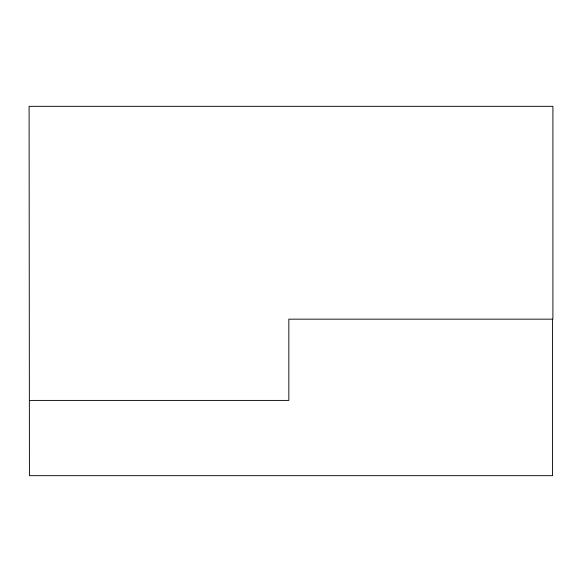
<?xml version="1.0" encoding="UTF-8"?>
<svg xmlns="http://www.w3.org/2000/svg" width="582" height="582" viewBox="0 0 582 582"><rect width="100%" height="100%" fill="white"/><g stroke="black" fill="none" stroke-linecap="round" stroke-linejoin="round"><path stroke-width="0.87" d="M29.427 400.416L288.832 400.416L288.832 319.162L552.9 319.162L552.9 106.324L29.1 106.324L29.427 475.676L552.573 475.676L552.573 319.162"/></g></svg>
